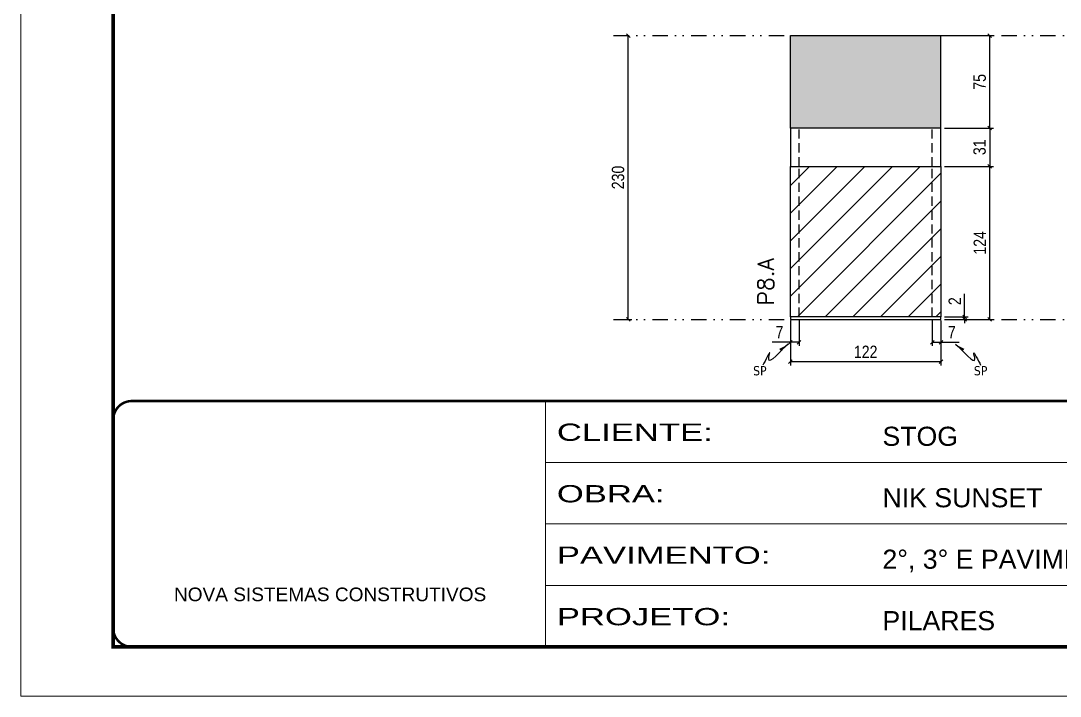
# Model space of a CAD drawing. Extents: x 808 to 7089, y -98 to 17032.
# Drawn here: x 808 to 1651, y 12537 to 13084 of the extents above; entities that cross this region are included whole.
import ezdxf

# ---------------------------------------------------------------- set-up
doc = ezdxf.new("R2010")
doc.units = 0
for name, pattern in [('CONTINUO', [0]), ('DASHED', [0.75, 0.5, -0.25]), ('DIVIDE2', [0.625, 0.25, -0.125, 0, -0.125, 0, -0.125]), ('HIDDEN', [0.375, 0.25, -0.125])]:
    doc.linetypes.add(name, pattern=pattern)
for name, color, linetype in [('COTA', 241, 'Continuous'), ('Nível', 160, 'Continuous'), ('Painéis', 200, 'Continuous'), ('Sarrafo de Pressão', 42, 'HIDDEN'), ('texto', 7, 'Continuous')]:
    doc.layers.add(name, color=color, linetype=linetype)
for name, color, linetype, lineweight in [('Folhas', 255, 'Continuous', 9), ('REAPROVEITAMENTO', 251, 'Continuous', 9), ('SARRAFO DE PRESSAO', 251, 'DASHED', 9), ('Texto Seção', 7, 'Continuous', 15)]:
    doc.layers.add(name, color=color, linetype=linetype, lineweight=lineweight)
doc.styles.add('ARIAL', font='arial.ttf')
doc.styles.add('COTA TECNICA', font='techl___.ttf', dxfattribs={"height": 10})
doc.styles.add('COTA TECNICA-50', font='techl___.ttf', dxfattribs={"height": 10})
doc.styles.add('REGUA-120', font='ROMANS.shx', dxfattribs={"height": 15})
doc.styles.get("Standard").update_dxf_attribs({"font": 'arial.ttf'})
doc.styles.add('Tecnologia', font='')
doc.styles.get('Tecnologia').set_extended_font_data('Forgotten Futurist')
doc.dimstyles.new('COTA PAINEL-50', dxfattribs={"dimtxt": 10, "dimasz": 3, "dimexe": 3, "dimexo": 3, "dimgap": 3, "dimtad": 1, "dimdec": 1, "dimzin": 12, "dimdsep": 46, "dimtxsty": 'COTA TECNICA-50', "dimblk1": 'OBLIQUE', "dimblk2": 'OBLIQUE', "dimsah": 1, "dimcen": 0.9, "dimclrd": 4, "dimclre": 4, "dimclrt": 240, "dimadec": 1, "dimazin": 3, "dimtfac": 1, "dimtdec": 1, "dimtmove": 0, "dimatfit": 3, "dimfxl": 1, "dimtolj": 1, "dimtzin": 12, "dimarcsym": 0})
doc.dimstyles.new('PAINEL', dxfattribs={"dimtxt": 10, "dimasz": 3, "dimexe": 3, "dimexo": 3, "dimgap": 3, "dimtad": 1, "dimdec": 1, "dimzin": 12, "dimdsep": 46, "dimtxsty": 'COTA TECNICA', "dimblk1": 'OBLIQUE', "dimblk2": 'OBLIQUE', "dimsah": 1, "dimcen": 0.9, "dimclrd": 4, "dimclre": 4, "dimclrt": 240, "dimadec": 1, "dimazin": 3, "dimtfac": 1, "dimtdec": 1, "dimtmove": 0, "dimatfit": 3, "dimfxl": 1, "dimtolj": 1, "dimtzin": 12, "dimarcsym": 0})
doc.dimstyles.get("Standard").update_dxf_attribs({"dimtxt": 0.18, "dimasz": 0.18, "dimexe": 0.18, "dimexo": 0.0625, "dimgap": 0.09, "dimtad": 0, "dimtih": 1, "dimtoh": 1, "dimdec": 4, "dimzin": 0, "dimdsep": 46, "dimtxsty": 'Standard', "dimcen": 0.09, "dimadec": 0, "dimazin": 0, "dimtfac": 1, "dimtdec": 4, "dimtofl": 0, "dimtmove": 0, "dimatfit": 3, "dimfxl": 1, "dimtolj": 1, "dimtzin": 0, "dimarcsym": 0})

# ---------------------------------------------------------------- blocks, each defined once
blk = doc.blocks.new('9999999999')
at = {"color": 30, "linetype": 'CONTINUO'}
for p, q in [((98564.56, 34230.21), (98564.56, 34429.45)), ((98564.56, 34379.64), (99583.98, 34379.64)), ((98564.56, 34329.83), (99487.98, 34329.83)), ((98564.56, 34280.02), (99487.98, 34280.02))]:
    blk.add_line(p, q, dxfattribs=at)
at = {"color": 30, "linetype": 'CONTINUO', "const_width": 2}
blk.add_lwpolyline([(99583.98, 34230.21), (99583.98, 34414.45, 0.414214), (99568.98, 34429.45), (98228.98, 34429.45, 0.414214), (98213.98, 34414.45), (98213.98, 34245.21, 0.414214), (98228.98, 34230.21), (99583.98, 34230.21)], format="xyb", dxfattribs=at)
at = {"layer": 'Folhas'}
blk.add_lwpolyline([(98138.98, 34190.21), (99623.98, 34190.21), (99623.98, 35240.21), (98138.98, 35240.21)], close=True, dxfattribs=at)
at = {"layer": 'Folhas', "color": 30, "const_width": 3}
blk.add_lwpolyline([(98213.98, 34230.21), (99583.98, 34230.21), (99583.98, 35200.21), (98213.98, 35200.21)], close=True, dxfattribs=at)
at = {"color": 7, "linetype": 'Continuous', "ltscale": 5, "style": 'ARIAL'}
for s, height, p in [('STOG', 15.483, (98837.68, 34393.13)), ('NIK SUNSET', 15.483, (98837.68, 34343.32)), ('2°, 3° E PAVIMENTO TIPO', 15.4829, (98837.68, 34293.51)), ('NOVA SISTEMAS CONSTRUTIVOS', 11.0592, (98263.19, 34267.21)), ('PILARES', 15.483, (98837.68, 34243.7))]:
    blk.add_text(s, height=height, dxfattribs=at).set_placement(p)
at = {"layer": 'Folhas', "color": 7, "style": 'Tecnologia', "width": 1.5}
for s, p in [('CLIENTE:', (98573.65, 34397.17)), ('OBRA:', (98573.65, 34347.31)), ('PAVIMENTO:', (98573.65, 34297.5)), ('PROJETO:', (98573.65, 34247.69))]:
    blk.add_text(s, height=14, dxfattribs=at).set_placement(p)
blk = doc.blocks.new('_Oblique')
at = {"color": 0, "linetype": 'ByBlock', "lineweight": -2}
blk.add_line((-0.5, -0.5), (0.5, 0.5), dxfattribs=at)
blk = doc.blocks.new('*D1989')
at = {"layer": 'COTA', "color": 4, "lineweight": -2, "transparency": 16777216}
for p, q in [((1300.71, 12842.17), (1300.71, 13072.17)), ((1291.85, 12842.17), (1303.71, 12842.17))]:
    blk.add_line(p, q, dxfattribs=at)
at = {"layer": 'Defpoints', "color": 0, "transparency": 16777216}
for p in [(1300.71, 13072.17), (1300.71, 13072.17), (1288.85, 12842.17)]:
    blk.add_point(p, dxfattribs=at)
at = {"layer": 'COTA', "color": 4, "lineweight": -2, "transparency": 16777216, "xscale": 3, "yscale": 3, "zscale": 3}
for p, rotation in [((1300.71, 13072.17), 90), ((1300.71, 12842.17), 270)]:
    blk.add_blockref('_Oblique', p, dxfattribs=dict(at, rotation=rotation))
at = {"layer": 'COTA', "color": 240, "transparency": 16777216, "insert": (1292.49, 12957.17), "char_height": 10, "attachment_point": 5, "rotation": 90, "style": 'COTA TECNICA-50'}
blk.add_mtext('\\A1;230', dxfattribs=at)
blk = doc.blocks.new('*D1294')
at = {"layer": 'COTA', "color": 4, "lineweight": -2, "transparency": 16777216}
for p, q in [((1432.23, 12841.17), (1432.23, 12804.8)), ((1554.23, 12841.17), (1554.23, 12804.8)), ((1554.23, 12807.8), (1432.23, 12807.8))]:
    blk.add_line(p, q, dxfattribs=at)
at = {"layer": 'Defpoints', "color": 0, "transparency": 16777216}
for p in [(1432.23, 12844.17), (1554.23, 12844.17), (1432.23, 12807.8)]:
    blk.add_point(p, dxfattribs=at)
at = {"layer": 'COTA', "color": 4, "lineweight": -2, "transparency": 16777216, "xscale": 3, "yscale": 3, "zscale": 3, "rotation": 180}
blk.add_blockref('_Oblique', (1432.23, 12807.8), dxfattribs=at)
at = {"layer": 'COTA', "color": 4, "lineweight": -2, "transparency": 16777216, "xscale": 3, "yscale": 3, "zscale": 3}
blk.add_blockref('_Oblique', (1554.23, 12807.8), dxfattribs=at)
at = {"layer": 'COTA', "color": 240, "transparency": 16777216, "insert": (1493.23, 12815.86), "char_height": 10, "attachment_point": 5, "style": 'COTA TECNICA'}
blk.add_mtext('\\A1;122', dxfattribs=at)
blk = doc.blocks.new('*D1295')
at = {"layer": 'COTA', "color": 4, "lineweight": -2, "transparency": 16777216}
for p, q in [((1547.23, 12841.17), (1547.23, 12820.66)), ((1554.23, 12839.17), (1554.23, 12820.66)), ((1547.23, 12823.66), (1554.23, 12823.66)), ((1554.23, 12823.66), (1568.96, 12823.66))]:
    blk.add_line(p, q, dxfattribs=at)
at = {"layer": 'Defpoints', "color": 0, "transparency": 16777216}
for p in [(1547.23, 12844.17), (1554.23, 12842.17), (1554.23, 12823.66)]:
    blk.add_point(p, dxfattribs=at)
at = {"layer": 'COTA', "color": 4, "lineweight": -2, "transparency": 16777216, "xscale": 3, "yscale": 3, "zscale": 3, "rotation": 180}
blk.add_blockref('_Oblique', (1547.23, 12823.66), dxfattribs=at)
at = {"layer": 'COTA', "color": 4, "lineweight": -2, "transparency": 16777216, "xscale": 3, "yscale": 3, "zscale": 3}
blk.add_blockref('_Oblique', (1554.23, 12823.66), dxfattribs=at)
at = {"layer": 'COTA', "color": 240, "transparency": 16777216, "insert": (1563.1, 12831.73), "char_height": 10, "attachment_point": 5, "style": 'COTA TECNICA-50'}
blk.add_mtext('\\A1;7', dxfattribs=at)
blk = doc.blocks.new('*D1296')
at = {"layer": 'COTA', "color": 4, "lineweight": -2, "transparency": 16777216}
for p, q in [((1432.23, 12839.17), (1432.23, 12820.66)), ((1439.23, 12841.17), (1439.23, 12820.66)), ((1432.23, 12823.66), (1417.5, 12823.66)), ((1439.23, 12823.66), (1432.23, 12823.66))]:
    blk.add_line(p, q, dxfattribs=at)
at = {"layer": 'Defpoints', "color": 0, "transparency": 16777216}
for p in [(1432.23, 12842.17), (1439.23, 12844.17), (1432.23, 12823.66)]:
    blk.add_point(p, dxfattribs=at)
at = {"layer": 'COTA', "color": 4, "lineweight": -2, "transparency": 16777216, "xscale": 3, "yscale": 3, "zscale": 3, "rotation": 180}
blk.add_blockref('_Oblique', (1432.23, 12823.66), dxfattribs=at)
at = {"layer": 'COTA', "color": 4, "lineweight": -2, "transparency": 16777216, "xscale": 3, "yscale": 3, "zscale": 3}
blk.add_blockref('_Oblique', (1439.23, 12823.66), dxfattribs=at)
at = {"layer": 'COTA', "color": 240, "transparency": 16777216, "insert": (1423.37, 12831.73), "char_height": 10, "attachment_point": 5, "style": 'COTA TECNICA-50'}
blk.add_mtext('\\A1;7', dxfattribs=at)
blk = doc.blocks.new('*D1297')
at = {"layer": 'COTA', "color": 4, "linetype": 'ByBlock', "lineweight": -2, "transparency": 16777216}
for p, q in [((1557.23, 12966.17), (1596.87, 12966.17)), ((1593.87, 12842.17), (1593.87, 12966.17)), ((1557.23, 12842.17), (1596.87, 12842.17))]:
    blk.add_line(p, q, dxfattribs=at)
at = {"layer": 'Defpoints', "color": 0, "linetype": 'ByBlock', "transparency": 16777216}
for p in [(1554.23, 12966.17), (1593.87, 12966.17), (1554.23, 12842.17)]:
    blk.add_point(p, dxfattribs=at)
at = {"layer": 'COTA', "color": 4, "linetype": 'ByBlock', "lineweight": -2, "transparency": 16777216, "xscale": 3, "yscale": 3, "zscale": 3}
for p, rotation in [((1593.87, 12966.17), 90), ((1593.87, 12842.17), 270)]:
    blk.add_blockref('_Oblique', p, dxfattribs=dict(at, rotation=rotation))
at = {"layer": 'COTA', "color": 240, "linetype": 'ByBlock', "transparency": 16777216, "insert": (1585.8, 12904.17), "char_height": 10, "attachment_point": 5, "rotation": 90, "style": 'COTA TECNICA'}
blk.add_mtext('\\A1;124', dxfattribs=at)
blk = doc.blocks.new('*D1298')
at = {"layer": 'COTA', "color": 4, "lineweight": -2, "transparency": 16777216}
for p, q in [((1573.49, 12844.17), (1573.49, 12862.97)), ((1557.23, 12844.17), (1576.49, 12844.17)), ((1557.23, 12842.17), (1576.49, 12842.17)), ((1573.49, 12842.17), (1573.49, 12844.17)), ((1573.49, 12842.17), (1573.49, 12839.17))]:
    blk.add_line(p, q, dxfattribs=at)
at = {"layer": 'Defpoints', "color": 0, "transparency": 16777216}
for p in [(1554.23, 12844.17), (1554.23, 12842.17), (1573.49, 12842.17)]:
    blk.add_point(p, dxfattribs=at)
at = {"layer": 'COTA', "color": 4, "lineweight": -2, "transparency": 16777216, "xscale": 3, "yscale": 3, "zscale": 3}
for p, rotation in [((1573.49, 12844.17), 270), ((1573.49, 12842.17), 90)]:
    blk.add_blockref('_Oblique', p, dxfattribs=dict(at, rotation=rotation))
at = {"layer": 'COTA', "color": 240, "transparency": 16777216, "insert": (1565.49, 12856.91), "char_height": 10, "attachment_point": 5, "rotation": 90, "style": 'COTA TECNICA-50'}
blk.add_mtext('\\A1;2', dxfattribs=at)
blk = doc.blocks.new('*D1299')
at = {"layer": 'COTA', "color": 4, "linetype": 'ByBlock', "lineweight": -2, "transparency": 16777216}
for p, q in [((1557.23, 12966.17), (1596.87, 12966.17)), ((1593.87, 12842.17), (1593.87, 12966.17)), ((1557.23, 12842.17), (1596.87, 12842.17))]:
    blk.add_line(p, q, dxfattribs=at)
at = {"layer": 'Defpoints', "color": 0, "linetype": 'ByBlock', "transparency": 16777216}
for p in [(1554.23, 12966.17), (1593.87, 12966.17), (1554.23, 12842.17)]:
    blk.add_point(p, dxfattribs=at)
at = {"layer": 'COTA', "color": 4, "linetype": 'ByBlock', "lineweight": -2, "transparency": 16777216, "xscale": 3, "yscale": 3, "zscale": 3}
for p, rotation in [((1593.87, 12966.17), 90), ((1593.87, 12842.17), 270)]:
    blk.add_blockref('_Oblique', p, dxfattribs=dict(at, rotation=rotation))
at = {"layer": 'COTA', "color": 240, "linetype": 'ByBlock', "transparency": 16777216, "insert": (1585.8, 12904.17), "char_height": 10, "attachment_point": 5, "rotation": 90, "style": 'COTA TECNICA'}
blk.add_mtext('\\A1;124', dxfattribs=at)
blk = doc.blocks.new('*D1362')
at = {"layer": 'COTA', "color": 4, "lineweight": -2, "transparency": 16777216}
for p, q in [((1523.23, 13072.17), (1596.87, 13072.17)), ((1593.87, 12997.17), (1593.87, 13072.17)), ((1557.23, 12997.17), (1596.87, 12997.17))]:
    blk.add_line(p, q, dxfattribs=at)
at = {"layer": 'Defpoints', "color": 0, "transparency": 16777216}
for p in [(1520.23, 13072.17), (1593.87, 13072.17), (1554.23, 12997.17)]:
    blk.add_point(p, dxfattribs=at)
at = {"layer": 'COTA', "color": 4, "lineweight": -2, "transparency": 16777216, "xscale": 3, "yscale": 3, "zscale": 3}
for p, rotation in [((1593.87, 13072.17), 90), ((1593.87, 12997.17), 270)]:
    blk.add_blockref('_Oblique', p, dxfattribs=dict(at, rotation=rotation))
at = {"layer": 'COTA', "color": 240, "transparency": 16777216, "insert": (1585.76, 13034.67), "char_height": 10, "attachment_point": 5, "rotation": 90, "style": 'COTA TECNICA-50'}
blk.add_mtext('\\A1;75', dxfattribs=at)
blk = doc.blocks.new('*D1372')
at = {"layer": 'COTA', "color": 4, "lineweight": -2, "transparency": 16777216}
for p, q in [((1557.23, 12997.17), (1596.87, 12997.17)), ((1593.87, 12997.17), (1593.87, 12966.17)), ((1557.23, 12966.17), (1596.87, 12966.17))]:
    blk.add_line(p, q, dxfattribs=at)
at = {"layer": 'Defpoints', "color": 0, "transparency": 16777216}
for p in [(1554.23, 12997.17), (1554.23, 12966.17), (1593.87, 12966.17)]:
    blk.add_point(p, dxfattribs=at)
at = {"layer": 'COTA', "color": 4, "lineweight": -2, "transparency": 16777216, "xscale": 3, "yscale": 3, "zscale": 3}
for p, rotation in [((1593.87, 12997.17), 90), ((1593.87, 12966.17), 270)]:
    blk.add_blockref('_Oblique', p, dxfattribs=dict(at, rotation=rotation))
at = {"layer": 'COTA', "color": 240, "transparency": 16777216, "insert": (1585.65, 12981.67), "char_height": 10, "attachment_point": 5, "rotation": 90, "style": 'COTA TECNICA'}
blk.add_mtext('\\A1;31', dxfattribs=at)

msp = doc.modelspace()

# ---------------------------------------------------------------- hatches: boundary and pattern name
at = {"layer": 'COTA', "linetype": 'ByBlock'}
h = msp.add_hatch(dxfattribs=at)
h.set_pattern_fill('AR-CONC', color=256, scale=0.03)
h.set_pattern_definition([(50, (-6982.8566, 8893.1733), (5.46554, -0.4781726), [0.5715, -6.2865]), (355, (-6982.8566, 8893.1733), (-1.0573026, 5.7317054), [0.4572, -5.0292175]), (100.451445, (-6982.401, 8893.1335), (4.4082374, 5.2535326), [0.4857003, -5.3427073]), (46.1842, (-6982.8566, 8894.697), (8.132371, -1.26127), [0.85725, -9.42975]), (96.63556, (-6982.179, 8894.592), (7.122124, 7.422784), [0.728551, -8.014068]), (351.18415, (-6982.8566, 8894.697), (7.122124, 7.422784), [0.685799, -7.543792]), (21, (-6982.0946, 8894.3163), (4.5484317, -3.067956), [0.5715, -6.2865]), (326, (-6982.0946, 8894.3163), (1.854061, 5.525639), [0.4572, -5.0292]), (71.451445, (-6981.7155, 8894.0606), (6.4024926, 2.457683), [0.4857003, -5.342698]), (37.5, (-6982.8566, 8893.1733), (0.0926581, 2.53665117), [0, -4.96824, 0, -5.1054, 0, -5.04825]), (7.5, (-6982.8566, 8893.1733), (2.0045899, 3.00541724), [0, -2.91084, 0, -4.85394, 0, -1.92405]), (327.5, (-6984.5558, 8893.1733), (4.06771786, -0.1718623), [0, -1.905, 0, -5.9436, 0, -7.8867]), (317.5, (-6985.3178, 8893.1733), (4.4438754, 0.7627947), [0, -2.4765, 0, -3.94716, 0, -5.6007])])
h.paths.add_polyline_path([(1432.23, 12997.17), (1554.23, 12997.17), (1554.23, 13072.17), (1432.23, 13072.17)])
at = {"layer": 'REAPROVEITAMENTO', "linetype": 'ByBlock'}
h = msp.add_hatch(dxfattribs=at)
h.set_pattern_fill('ANSI31', color=256, scale=5, style=2)
h.set_pattern_definition([(45, (-2153.944, 3841.763), (-11.22532, 11.22532), [])])
h.paths.add_polyline_path([(1554.23, 12966.17), (1432.23, 12966.17), (1432.23, 12844.17), (1554.23, 12844.17)])

# ---------------------------------------------------------------- linework, layer by layer
at = {"layer": 'COTA', "linetype": 'ByBlock'}
for p, q in [((1432.23, 13072.17), (1432.23, 13072.17)), ((1432.23, 12997.17), (1432.23, 13072.17)), ((1432.23, 13072.17), (1554.23, 13072.17)), ((1554.23, 12997.17), (1554.23, 13072.17))]:
    msp.add_line(p, q, dxfattribs=at)
at = {"layer": 'Nível', "color": 4, "linetype": 'DIVIDE2', "ltscale": 50}
for p, q in [((1288.85, 13072.17), (2253.17, 13072.17)), ((1288.85, 12842.17), (2253.17, 12842.17))]:
    msp.add_line(p, q, dxfattribs=at)
at = {"layer": 'Painéis'}
for p, q in [((1432.23, 12997.17), (1432.23, 12966.17)), ((1554.23, 12997.17), (1432.23, 12997.17)), ((1554.23, 12966.17), (1554.23, 12997.17))]:
    msp.add_line(p, q, dxfattribs=at)
for points in [[(1432.23, 12966.17), (1554.23, 12966.17), (1554.23, 12844.17), (1432.23, 12844.17)], [(1432.23, 12842.17), (1554.23, 12842.17), (1554.23, 12844.17), (1432.23, 12844.17)]]:
    msp.add_lwpolyline(points, close=True, dxfattribs=at)
at = {"layer": 'Sarrafo de Pressão', "ltscale": 30}
for p, q in [((1439.23, 12966.17), (1439.23, 12997.17)), ((1547.23, 12966.17), (1547.23, 12997.17)), ((1439.23, 12844.17), (1439.23, 12966.17)), ((1547.23, 12844.17), (1547.23, 12966.17))]:
    msp.add_line(p, q, dxfattribs=at)

# ---------------------------------------------------------------- block references
at = {"layer": 'SARRAFO DE PRESSAO', "color": 6, "linetype": 'ByBlock'}
msp.add_blockref('9999999999', (-97330.81, -21653.45), dxfattribs=at)

# ---------------------------------------------------------------- texts
at = {"layer": 'texto', "color": 0, "char_height": 7.5, "attachment_point": 5}
for insert in [(1407.45, 12800.49), (1586.48, 12800.49)]:
    msp.add_mtext('{\\fTahoma|b0|i0|c0|p34;\\C4;SP}', dxfattribs=dict(at, insert=insert))
at = {"layer": 'Texto Seção', "insert": (1418.76, 12853.42), "char_height": 13, "width": 285.3299, "attachment_point": 7, "rotation": 90, "style": 'REGUA-120'}
msp.add_mtext('P8.A', dxfattribs=at)

# ---------------------------------------------------------------- dimensions: what is measured, and where the dimension line sits
at = {"layer": 'COTA'}
for base, p1, p2, angle, dimstyle, picture, middle in [((1300.71, 13072.17), (1288.85, 12842.17), (1300.71, 13072.17), 90, 'COTA PAINEL-50', '*D1989', (1292.49, 12957.17)), ((1593.87, 13072.17), (1554.23, 12997.17), (1520.23, 13072.17), 90, 'COTA PAINEL-50', '*D1362', (1585.76, 13034.67)), ((1593.87, 12966.17), (1554.23, 12997.17), (1554.23, 12966.17), 90, 'PAINEL', '*D1372', (1585.65, 12981.67)), ((1432.23, 12823.66), (1439.23, 12844.17), (1432.23, 12842.17), 180, 'COTA PAINEL-50', '*D1296', (1423.37, 12831.73))]:
    dim = msp.add_linear_dim(base=base, p1=p1, p2=p2, angle=angle, dimstyle=dimstyle, dxfattribs=at)
    dim.commit()
    dim.dimension.update_dxf_attribs({"geometry": picture, "text_midpoint": middle})
at = {"layer": 'COTA', "linetype": 'ByBlock'}
for picture in ['*D1297', '*D1299']:
    dim = msp.add_aligned_dim(p1=(1554.23, 12842.17), p2=(1554.23, 12966.17), distance=-39.64, dimstyle='PAINEL', dxfattribs=at)
    dim.commit()
    dim.dimension.update_dxf_attribs({"geometry": picture, "text_midpoint": (1585.8, 12904.17)})
at = {"layer": 'COTA'}
dim = msp.add_linear_dim(base=(1573.49, 12842.17), p1=(1554.23, 12844.17), p2=(1554.23, 12842.17), angle=90, dimstyle='COTA PAINEL-50', dxfattribs=at)
dim.commit()
dim.dimension.update_dxf_attribs({"geometry": '*D1298', "text_midpoint": (1573.49, 12856.91), "dimtype": 160})
dim = msp.add_linear_dim(base=(1432.23, 12807.8), p1=(1554.23, 12844.17), p2=(1432.23, 12844.17), angle=180, dimstyle='PAINEL', override={"dimarcsym": 2}, dxfattribs=at)
dim.commit()
dim.dimension.update_dxf_attribs({"geometry": '*D1294', "text_midpoint": (1493.23, 12815.86)})
dim = msp.add_linear_dim(base=(1554.23, 12823.66), p1=(1547.23, 12844.17), p2=(1554.23, 12842.17), dimstyle='COTA PAINEL-50', dxfattribs=at)
dim.commit()
dim.dimension.update_dxf_attribs({"geometry": '*D1295', "text_midpoint": (1563.1, 12831.73)})

# ---------------------------------------------------------------- leaders
at = {"layer": 'COTA', "path_type": 1}
for points in [[(1430.4, 12821.98), (1414.62, 12810.15), (1415.54, 12814.96), (1409.99, 12805.18)], [(1566.06, 12821.98), (1581.85, 12810.15), (1580.92, 12814.96), (1586.47, 12805.18)]]:
    msp.add_leader(points, dimstyle='Standard', override={"dimasz": 8}, dxfattribs=at)

doc.saveas('drawing.dxf')
